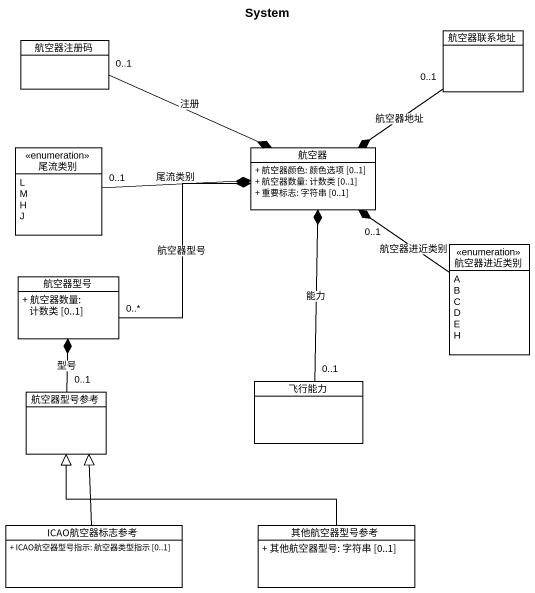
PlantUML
@startuml
title System
hide circle
hide empty members
skinparam classAttributeIconSize 0
class 航空器注册码
class 航空器联系地址
enum 尾流类别 {
  L
  M
  H
  J
}
class 航空器 {
  + 航空器颜色: 颜色选项 [0..1]
  + 航空器数量: 计数类 [0..1]
  + 重要标志: 字符串 [0..1]
}
enum 航空器进近类别 {
  A
  B
  C
  D
  E
  H
}
class 航空器型号 {
  + 航空器数量: 计数类 [0..1]
}
class 航空器型号参考
class 飞行能力
class ICAO航空器标志参考 {
  + ICAO航空器型号指示: 航空器类型指示 [0..1]
}
class 其他航空器型号参考 {
  + 其他航空器型号: 字符串 [0..1]
}
航空器注册码 "0..1" -right-* 航空器 : 注册
航空器联系地址 "0..1" --* 航空器 : 航空器地址
尾流类别 "0..1" -right-* 航空器 : 尾流类别
航空器进近类别 -up-* "0..1" 航空器 : 航空器进近类别
航空器型号 "0..*" -right-* 航空器 : 航空器型号
航空器型号参考 "0..1" -up-* 航空器型号 : 型号
飞行能力 "0..1" -up-* 航空器 : 能力
ICAO航空器标志参考 -up-|> 航空器型号参考
其他航空器型号参考 -left-|> 航空器型号参考
@enduml
